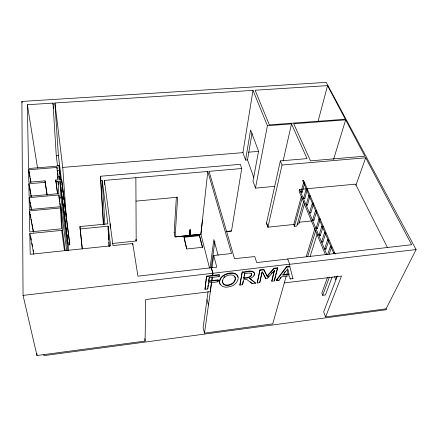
<?xml version="1.0" encoding="UTF-8"?>
<svg xmlns="http://www.w3.org/2000/svg" width="438" height="438" viewBox="0 0 438 438"><rect width="100%" height="100%" fill="white"/><g stroke="black" fill="none" stroke-linecap="round" stroke-linejoin="round"><path stroke-width="0.66" d="M43.91 354.599L43.942 355.629L386.469 309.704L386.07 308.828L416.1 249.578L326.217 82.371L21.9 101.441L23.055 295.393L36.967 355.53L145.104 341.065L145.668 299.532L210.147 291.67L211.444 282.477M219.619 282.822C219.591 275.234 229.129 272.157 235.354 273.925C242.05 277.303 235.414 286.342 229.72 286.463C222.876 289.409 215.666 282.981 221.65 276.772C225.559 272.89 236.317 270.191 238.091 277.249M174.16 232.666L176.383 197.023M222.466 280.577C222.252 289.545 238.699 283.49 234.702 276.044M183.982 236.75L183.938 237.308L199.427 235.677L199.487 235.124L183.982 236.75L186.812 248.998L202.564 247.289L199.487 235.124M189.167 235.639L189.824 229.901L189.451 235.639L189.167 235.639L189.451 235.639M189.917 235.529L190.579 229.819L190.201 235.556L189.917 235.556L190.201 235.556M320.227 219.422L320.025 218.951A0.646 0.46 16.7 0 0 319.565 218.765L319.401 218.765A0.646 0.46 16.7 0 0 319.001 219.301A0.646 0.46 16.7 0 0 319.806 219.712L319.954 219.679A0.646 0.46 16.7 0 0 320.227 219.422L320.047 218.973M209.528 268.067L200.889 234.215L202.444 220.079M174.171 232.479L175.09 236.92L200.889 234.21L207.804 171.461L104.408 180.412L104.638 184.513M202.564 247.289L202.504 247.837L199.427 235.677M307.345 189.364L307.158 188.931A0.619 0.422 14.3 0 0 306.239 188.898A0.619 0.422 14.3 0 0 306.518 189.561A0.619 0.422 14.3 0 0 307.345 189.364L307.18 188.953M304.651 183.084L304.47 182.657A0.608 0.416 13.9 0 0 303.556 182.624A0.608 0.416 13.9 0 0 303.835 183.276A0.608 0.416 13.9 0 0 304.651 183.084L304.492 182.679M208.8 281.404L209.293 277.763L219.153 276.602L219.274 274.626L206.555 276.115L205.006 289.304L207.771 288.97L208.592 282.91L217.954 281.793L218.184 280.287L218.069 279.849L208.691 280.961L208.8 281.404L218.184 280.287M205.006 289.304L206.555 276.115M210.043 268.018L213.87 239.581L218.113 255.239M207.847 287.186L208.121 285.165M208.302 283.819L208.483 282.472M208.691 280.961L209.019 278.535M211.215 267.881L214.828 241.48M208.066 291.62L203.095 327.909L204.491 333.132L272.71 323.863L286.315 275.798M212.036 267.607L213.711 255.496L231.582 253.503L207.804 171.461M211.631 281.163L212.184 277.221M212.37 275.907L212.742 273.279L211.313 267.733L137.937 276.164L132.741 243.506L112.993 245.587L104.408 180.412M204.491 333.132L211.718 282.05M211.91 280.698L212.386 277.32M212.578 275.967L212.961 273.268L211.33 267.799L216.81 267.169L213.711 255.496M217.916 280.857L218.069 279.849M253.865 177.779L247.503 159.908L245.554 160.073L242.931 152.648L252.994 90.37L54.925 102.979L58.385 155.632L61.791 182.701M231.499 231.001L226.139 231.56L231.499 231.001L241.727 168.515L240.292 164.321L100.34 176.257L103.335 224.322M245.554 160.073L250.585 130.053L258.557 151.143L252.994 181.151L255.458 188.137L274.746 186.347M247.503 159.908L252.053 133.234M255.458 188.137L267.415 125.711L252.994 90.37M253.93 275.245L254.549 273.005C252.053 268.998 245.899 272.299 242.247 271.932L239.871 285.083L242.581 284.755L243.588 279.778L246.709 279.406L252.107 283.605L255.6 283.183L249.425 278.168L255.6 283.183M239.871 285.083L242.247 271.932M243.085 281.212L242.581 284.755M251.182 273.077C253.449 277.15 246.654 278.53 243.873 278.371L243.993 276.728M244.234 275.513L244.727 273.093L243.873 278.371M267.415 125.711L291.511 123.916L307.071 158.622L280.353 160.899L266.512 223.106L267.941 227.185L294.413 224.409M267.941 227.185L282.028 165.027L280.353 160.899M283.107 160.965L291.511 123.916M267.125 275.956L263.736 269.414L259.991 269.852L257.205 282.986L259.712 282.685L262.28 271.779L265.762 278.617L267.394 278.426L274.582 270.328L271.768 281.223L274.434 280.906L277.621 267.788L273.838 268.231L267.125 275.956L267.262 276.383L273.98 268.664L277.769 268.215M257.205 282.986L259.991 269.852M261.99 271.987L259.712 282.685M274.27 270.542L271.768 281.223M274.456 279.844L275.453 276.039M275.787 274.768L276.285 272.863M276.619 271.598L277.621 267.788M387.493 247.64L355.541 184.152L299.625 189.424L299.127 191.313L325.461 254.73M318.087 121.293L327.547 85.624L255.102 90.233L269.37 124.89L345.319 119.246L327.547 85.624M301.037 191.844L303.479 182.75M302.193 192.172L304.476 183.73M301.388 196.279L293.756 224.48L294.467 226.315L296.805 226.068L303.698 201.168M294.467 226.315L302.16 198.129M303.654 198.107L306.157 189.024M304.821 198.447L307.164 190.01M304.492 203.774L298.858 223.944L297.194 224.119M190.705 229.972L190.426 229.917M189.955 230.021L189.67 230.021M306.255 204.683L308.817 195.611M286.726 274.642L287.958 269.994M288.872 266.764L289.606 264.185L212.961 273.268M307.432 205.022L310.016 195.95A0.624 0.427 14.8 0 0 309.228 195.343A0.624 0.427 14.8 0 0 309.009 196.049A0.624 0.427 14.8 0 0 310.016 195.95M309.644 212.446L312.294 203.396M310.838 212.797L313.504 203.741L313.312 203.292A0.63 0.438 15.4 0 0 312.863 203.117L312.705 203.117A0.63 0.438 15.4 0 0 312.31 203.626A0.63 0.438 15.4 0 0 313.093 204.02L313.241 203.988A0.63 0.438 15.4 0 0 313.504 203.741L313.34 203.32M312.737 219.854L315.47 210.793M313.947 220.204L316.696 211.149A0.641 0.449 16 0 0 315.886 210.508A0.641 0.449 16 0 0 315.667 211.253A0.641 0.449 16 0 0 316.696 211.149M333.559 159.443L345.653 119.87L293.728 123.762L310.504 160.861L364.843 156.185L345.653 119.87M306.25 256.509L315.01 228.236M316.17 228.067L318.984 219.055M307.646 256.635L315.875 230.311M317.397 228.428L319.822 220.708M310.142 256.345L317.265 233.881M319.078 235.025L321.837 226.43M320.315 235.392L322.691 228.028M321.651 241.562L324.509 232.89M322.899 241.935L325.571 233.881M324.678 248.631L327.591 240.046M325.938 249.008L328.664 241.037M327.597 254.538L330.389 246.512M329.086 254.303L331.462 247.519M355.919 185.307L365.692 157.784L282.028 165.027M327.608 277.166L321.826 293.066L322.707 295.321L325.45 294.977L332.064 277.194M322.707 295.321L329.228 277.539M337.386 275.94L323.671 311.905L325.593 316.92L386.07 308.828M325.593 316.92L341.503 276.055L284.306 282.893M280.046 278.338L280.835 277.281M283.95 273.115L285.149 271.516M279.006 280.347L281.771 276.652L289.414 275.732L290.208 278.995L292.984 278.661L289.764 266.364L286.43 266.758L276.181 280.249L276.323 280.676L279.006 280.347L278.864 279.926M282.904 275.135L287.689 268.751L289.091 274.396L282.904 275.135L282.756 274.708L288.938 273.969L289.091 274.396M276.323 280.676L286.583 267.18L289.918 266.791L289.764 266.364M267.706 277.489L269.047 275.973M271.292 273.443L272.19 272.431M223.96 277.32L224.814 276.493M249.556 278.601C251.861 277.796 254.768 276.279 254.686 273.438C252.184 269.43 246.025 272.737 242.378 272.37M276.181 280.249L277.522 280.09M243.747 277.938C246.545 277.577 251.264 277.61 251.642 273.865C249.857 272.212 246.988 273.586 244.858 273.526M206.665 276.559L219.394 275.064M260.134 270.284L263.879 269.846L267.262 276.383M287.733 259.022L256.734 262.586L254.746 256.558L234.522 258.677L209.046 171.351L241.727 168.515M23.055 295.393L212.742 273.279M416.1 249.578L289.649 264.317L287.706 258.957L411.638 244.722L365.692 157.784M68.481 250.213L68.109 244.962L69.762 244.787L69.664 243.429L61.654 179.503L59.809 179.662L59.612 176.673L57.772 176.826L57.958 179.821L55.768 180.007L57.487 193.514M298.886 222.263L311.588 220.938M112.67 243.457L136.18 240.993L135.868 177.691M200.889 234.215L175.09 236.92L177.653 197.237L135.983 201.124M82.213 248.669L80.17 228.959L108.126 226.172L110.655 245.833L30.206 254.308L29.806 233.564L62.426 230.317L65.158 250.52M80.17 228.959L79.957 226.572L107.825 223.845L102.262 180.598L100.904 180.719L100.34 176.257M60.449 207.968L61.616 228.789L29.773 231.943L29.373 210.87L60.449 207.968L60.625 209.309M66.696 250.47L60.904 206.665L29.346 209.599L29.116 197.62L58.906 194.948L59.354 198.337M58.906 194.948L59.097 197.987L60.997 197.812L67.863 250.552M47.205 194.998L45.048 180.839L28.82 182.224L28.585 169.763L56.984 167.442L57.159 168.794M55.85 181.398L58.046 181.212L58.823 193.623L29.094 196.273L28.853 183.746L45.114 182.356L47.069 195.156M60.997 197.812L59.897 181.053L61.747 180.894L69.762 244.787M60.811 179.711L59.015 165.526L56.874 165.701L56.907 166.221L28.558 168.526L27.337 104.737L52.987 103.105L53.244 105.142M54.925 102.979L62.733 167.409L242.931 152.648M248.247 152.21L258.409 151.378M56.984 167.442L57.17 170.497L59.327 170.322L60.526 179.766M52.987 103.105L56.278 155.802L58.385 155.632M250.361 281.913L251.439 282.756M335.207 254.128L303.578 180.357L303.025 180.292L302.751 180.746L315.584 210.782M302.751 180.746L303.304 180.806L303.578 180.357M219.783 283.638L220.385 284.673M262.718 272.491L265.762 278.617M303.967 182.493L304.322 183.325M306.649 188.762L307.011 189.61M309.474 195.359L309.814 196.164M312.792 203.117L313.17 204.004M319.488 218.765L319.888 219.69M316.121 212.036L319.061 218.918M319.598 220.166L333.499 252.71M299.625 189.424L326.885 254.774M336.061 276.767L336.587 278.021M334.588 276.701L335.891 279.844M292.836 278.239L292.984 278.661M286.43 266.758L286.583 267.18M290.055 278.573L290.208 278.995M266.55 222.926L267.985 226.999M273.838 268.231L273.98 268.664M274.292 280.479L274.434 280.906M263.736 269.414L263.879 269.846M251.976 283.172L252.107 283.605M206.966 299.669L208.466 305.018M219.038 276.164L219.153 276.602M217.839 281.355L217.954 281.793M209.183 277.325L209.293 277.763M207.667 288.532L207.771 288.97M184.234 238.595L186.615 248.904M30.682 236.624L31.328 239.964M31.974 243.309L32.62 246.649M33.266 249.994L33.523 251.33M29.806 233.564L33.819 254.27M29.724 211.603L29.97 212.945M30.222 214.281L30.846 217.62M31.098 218.962L31.722 222.301M31.969 223.643L33.469 231.664M29.373 210.87L33.376 232.255M29.707 199.635L29.954 200.982M30.2 202.323L30.446 203.67M30.693 205.011L31.306 208.373M29.116 197.62L31.333 209.714M29.302 184.896L29.543 186.232M29.779 187.573L30.857 193.585M31.098 194.921L31.339 196.257M28.853 183.746L31.131 196.443M28.799 169.867L29.976 176.58M30.211 177.921L30.917 181.945M28.585 169.763L30.83 182.504M21.9 101.441L22.124 102.788M135.977 239.57L136.18 240.807M135.977 239.756L136.18 240.993M27.337 104.737L37.564 168.104M144.732 338.645L145.104 341.065M61.703 230.388L64.463 250.596M55.768 180.007L57.586 193.47M59.535 199.69L59.809 201.721M59.99 203.073L60.526 207.136M59.097 197.987L60.269 206.78M57.772 176.826L58.035 178.846M58.046 181.212L58.489 184.573M57.334 170.141L57.597 172.167M57.772 173.519L58.04 175.545M57.17 170.497L58.057 177.248M59.612 176.673L60.044 180.04M60.471 183.407L60.647 184.754M60.904 186.774L61.079 188.121M61.336 190.141L61.506 191.488M61.769 193.508L61.939 194.855M62.196 196.881L62.459 198.901M62.629 200.248L62.886 202.268M63.061 203.615L63.318 205.636M63.576 207.656L63.751 209.003M63.921 210.349L64.183 212.37M64.353 213.717L64.61 215.737M64.873 217.757L65.043 219.104M65.3 221.13L65.476 222.477M65.733 224.497L65.908 225.844M66.165 227.864L66.335 229.211M66.598 231.231L66.768 232.578M67.025 234.598L67.2 235.945M67.457 237.965L67.633 239.312M60.236 183.024L68.01 243.599L67.885 241.836M59.897 181.053L68.109 244.962M56.278 155.802L57.592 165.953M61.961 184.053L62.212 186.084M62.388 187.437L62.639 189.468M62.809 190.82L63.067 192.851M63.324 194.883L63.494 196.235M63.745 198.266L63.915 199.619M64.172 201.65L64.43 203.675M64.6 205.033L64.851 207.059M65.021 208.417L65.278 210.443M65.448 211.8L65.705 213.826M65.957 215.857L66.127 217.21M53.409 106.5L53.66 108.531M79.957 226.572L82.284 249.036M62.733 167.409L66.275 217.188M66.373 218.557L66.466 219.92M61.654 179.503L61.747 180.894M59.015 165.526L59.327 170.322M60.904 206.665L62.426 230.317M100.904 180.719L103.62 224.667M102.262 180.598L104.879 224.546M108.126 226.172L109.226 246.517M108.049 227.941L108.235 231.357M108.416 234.773L108.679 239.553M108.827 242.285L109.051 246.386M110.119 223.791L110.327 227.886M110.321 225.953L110.425 227.995M45.048 180.839L45.114 182.356M36.923 353.477L36.967 355.53M132.741 243.506L132.752 244.864M325.73 248.51A0.657 0.482 18.9 0 1 325.669 249.282A0.657 0.482 18.9 0 1 324.706 248.888A0.657 0.482 18.9 0 1 325.264 248.319M322.806 241.557A0.652 0.471 18.2 0 1 322.582 242.219A0.652 0.471 18.2 0 1 321.695 241.858A0.652 0.471 18.2 0 1 322.072 241.261M320.222 235.02A0.646 0.465 17.6 0 1 319.997 235.666A0.646 0.465 17.6 0 1 319.121 235.316A0.646 0.465 17.6 0 1 319.494 234.73M317.304 228.067A0.635 0.454 17 0 1 317.128 228.685A0.635 0.454 17 0 1 316.263 228.433A0.635 0.454 17 0 1 316.439 227.809M313.86 219.849A0.63 0.449 16.3 0 1 313.679 220.456A0.63 0.449 16.3 0 1 312.825 220.204A0.63 0.449 16.3 0 1 313.006 219.602M310.756 212.446A0.619 0.438 15.7 0 1 310.575 213.043A0.619 0.438 15.7 0 1 309.732 212.797A0.619 0.438 15.7 0 1 309.912 212.206M307.246 204.584A0.613 0.427 15.1 0 1 307.29 205.203A0.613 0.427 15.1 0 1 306.436 205.121A0.613 0.427 15.1 0 1 306.397 204.502M304.64 198.014A0.608 0.422 14.6 0 1 304.678 198.622A0.608 0.422 14.6 0 1 303.835 198.54A0.608 0.422 14.6 0 1 303.797 197.932M302.017 191.751A0.602 0.416 14.1 0 1 302.083 192.326A0.602 0.416 14.1 0 1 301.3 192.326A0.602 0.416 14.1 0 1 301.092 191.745M301.3 191.614A0.602 0.416 14.1 0 1 301.59 191.587M331.407 247.18A0.673 0.493 19.2 0 1 331.254 247.218L331.084 247.218A0.673 0.493 19.2 0 1 330.663 246.233L330.816 246.2A0.673 0.493 19.2 0 1 330.986 246.2M331.32 246.298A0.673 0.493 19.2 0 1 331.462 246.391M328.724 240.632A0.668 0.482 18.6 0 1 328.445 240.736L328.281 240.736A0.668 0.482 18.6 0 1 327.865 239.772L328.018 239.734A0.668 0.482 18.6 0 1 328.352 239.767M328.774 240.04A0.668 0.482 18.6 0 1 328.883 240.298M325.631 233.465A0.662 0.471 17.9 0 1 324.81 233.443A0.662 0.471 17.9 0 1 324.542 232.813A0.662 0.471 17.9 0 1 325.27 232.616M325.565 232.775A0.662 0.471 17.9 0 1 325.779 233.262M322.669 227.098A0.652 0.465 17.3 0 1 321.826 226.555A0.652 0.465 17.3 0 1 322.587 226.167M322.992 226.43A0.652 0.465 17.3 0 1 323.036 226.911M334.484 252.66A0.684 0.498 19.8 0 1 334.561 253.394M333.931 253.465A0.684 0.498 19.8 0 1 333.679 252.502M334.002 252.463A0.684 0.498 19.8 0 1 334.178 252.502M222.581 281.015C222.066 288.565 234.927 285.549 235.228 279.51C235.978 271.79 222.734 274.818 222.581 281.015"/></g></svg>
